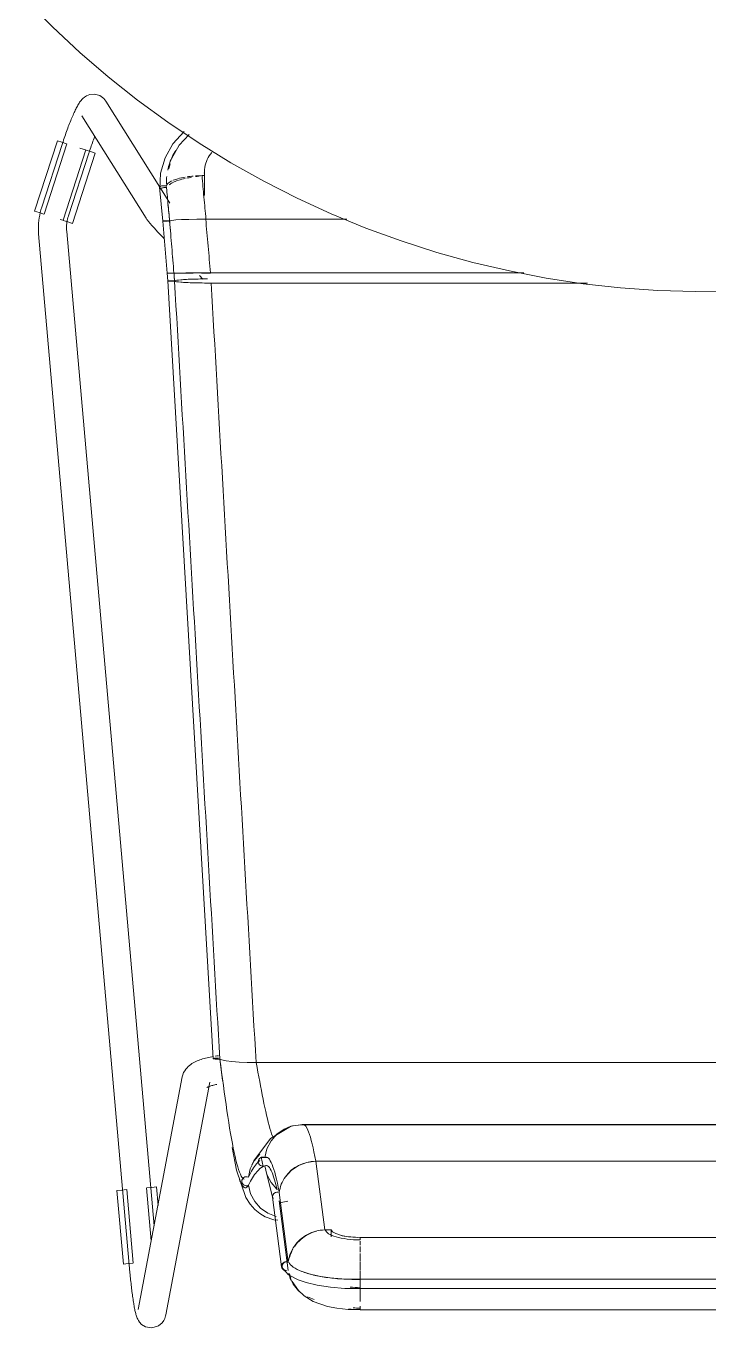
# Model space of a CAD drawing. Header units: millimetres. Extents: x 155927 to 326028, y -36033 to 97293.
# Drawn here: x 230014 to 230306, y 30517 to 31073 of the extents above; entities that cross this region are included whole.
import ezdxf

# ---------------------------------------------------------------- set-up
doc = ezdxf.new("R2010")
doc.units = ezdxf.units.MM
doc.header["$MEASUREMENT"] = 0
doc.layers.add('I-FURN', color=8, linetype='CONTINUOUS', lineweight=9)

msp = doc.modelspace()

# ---------------------------------------------------------------- linework, layer by layer
at = {"layer": 'I-FURN'}
for p, q in [((230014.46, 31083.92), (230025.71, 31072.54)), ((230025.71, 31072.54), (230037.41, 31061.63)), ((230037.41, 31061.63), (230049.53, 31051.19)), ((230049.53, 31051.19), (230062.06, 31041.25)), ((230037.33, 31040.33), (230037.07, 31039.94)), ((230037.6, 31040.72), (230037.33, 31040.33)), ((230037.92, 31041.12), (230037.6, 31040.72)), ((230038.29, 31041.55), (230037.92, 31041.12)), ((230038.75, 31042.01), (230038.29, 31041.55)), ((230039.38, 31042.53), (230038.75, 31042.01)), ((230040.29, 31043.1), (230039.38, 31042.53)), ((230041.67, 31043.62), (230040.29, 31043.1)), ((230043.65, 31043.79), (230041.67, 31043.62)), ((230045.87, 31043.2), (230043.65, 31043.79)), ((230047.61, 31041.98), (230045.87, 31043.2)), ((230047.61, 31041.98), (230048.5, 31040.86)), ((230071.53, 31004.09), (230048.5, 31040.86)), ((230062.06, 31041.25), (230074.98, 31031.81)), ((230034.5, 31034.87), (230034.26, 31034.31)), ((230034.74, 31035.41), (230034.5, 31034.87)), ((230034.98, 31035.94), (230034.74, 31035.41)), ((230035.21, 31036.45), (230034.98, 31035.94)), ((230035.44, 31036.94), (230035.21, 31036.45)), ((230035.68, 31037.42), (230035.44, 31036.94)), ((230035.9, 31037.87), (230035.68, 31037.42)), ((230036.13, 31038.31), (230035.9, 31037.87)), ((230036.36, 31038.74), (230036.13, 31038.31)), ((230036.59, 31039.15), (230036.36, 31038.74)), ((230036.83, 31039.55), (230036.59, 31039.15)), ((230037.07, 31039.94), (230036.83, 31039.55)), ((230032.25, 31029.26), (230032, 31028.57)), ((230032.5, 31029.94), (230032.25, 31029.26)), ((230032.76, 31030.6), (230032.5, 31029.94)), ((230033.01, 31031.26), (230032.76, 31030.6)), ((230033.26, 31031.9), (230033.01, 31031.26)), ((230033.51, 31032.52), (230033.26, 31031.9)), ((230033.76, 31033.13), (230033.51, 31032.52)), ((230034.01, 31033.73), (230033.76, 31033.13)), ((230034.26, 31034.31), (230034.01, 31033.73)), ((230038.33, 31034.49), (230065.64, 30990.9)), ((230074.98, 31031.81), (230088.27, 31022.9)), ((230018.13, 30993.88), (230027.82, 31023.89)), ((230027.82, 31023.89), (230029.77, 31023.26)), ((230030.48, 31024.27), (230030.23, 31023.53)), ((230030.73, 31025), (230030.48, 31024.27)), ((230030.98, 31025.73), (230030.73, 31025)), ((230031.23, 31026.45), (230030.98, 31025.73)), ((230031.49, 31027.16), (230031.23, 31026.45)), ((230031.74, 31027.87), (230031.49, 31027.16)), ((230032, 31028.57), (230031.74, 31027.87)), ((230042.99, 31023.7), (230042.75, 31023.04)), ((230043.23, 31024.34), (230042.99, 31023.7)), ((230043.46, 31024.98), (230043.23, 31024.34)), ((230043.69, 31025.6), (230043.46, 31024.98)), ((230077.13, 31022.67), (230081.88, 31027.82)), ((230079.82, 31022.09), (230084.08, 31026.56)), ((230029.84, 31022.33), (230021.13, 30995.52)), ((230022.17, 30992.58), (230031.86, 31022.58)), ((230029.77, 31023.26), (230031.74, 31022.62)), ((230029.99, 31022.79), (230029.84, 31022.33)), ((230030.23, 31023.53), (230029.99, 31022.79)), ((230039.93, 31019.98), (230030.24, 30989.97)), ((230032.54, 30991.81), (230041.25, 31018.63)), ((230034.28, 30988.67), (230043.97, 31018.67)), ((230039.83, 31020.01), (230037.35, 31020.81)), ((230040.05, 31019.94), (230042.02, 31019.3)), ((230041.36, 31018.95), (230041.25, 31018.63)), ((230041.59, 31019.65), (230041.36, 31018.95)), ((230041.82, 31020.34), (230041.59, 31019.65)), ((230042.05, 31021.02), (230041.82, 31020.34)), ((230042.02, 31019.3), (230043.97, 31018.67)), ((230042.28, 31021.7), (230042.05, 31021.02)), ((230042.52, 31022.37), (230042.28, 31021.7)), ((230042.75, 31023.04), (230042.52, 31022.37)), ((230073.75, 31016.66), (230077.13, 31022.67)), ((230076.45, 31016.26), (230079.82, 31022.09)), ((230088.27, 31022.9), (230101.9, 31014.52)), ((230071.87, 31010.14), (230073.75, 31016.66)), ((230101.9, 31014.52), (230115.86, 31006.7)), ((230071.58, 31003.23), (230071.87, 31010.14)), ((230089.54, 31009.02), (230090.58, 31009.02)), ((230090.53, 31010.26), (230090.53, 31000.51)), ((230071.46, 31004.13), (230072.88, 30989.63)), ((230075.8, 30997.27), (230071.77, 31003.72)), ((230115.86, 31006.7), (230130.12, 30999.45)), ((230130.12, 30999.45), (230144.66, 30992.76)), ((230020.08, 30993.25), (230018.13, 30993.88)), ((230020.07, 30991.08), (230019.92, 30989.95)), ((230020.27, 30992.21), (230020.07, 30991.08)), ((230022.05, 30992.62), (230020.08, 30993.25)), ((230020.51, 30993.32), (230020.27, 30992.21)), ((230020.8, 30994.43), (230020.51, 30993.32)), ((230021.13, 30995.52), (230020.8, 30994.43)), ((230030.14, 30990), (230028.98, 30990.38)), ((230032.04, 30989.86), (230032.18, 30990.51)), ((230032.18, 30990.51), (230032.34, 30991.15)), ((230032.34, 30991.15), (230032.53, 30991.79)), ((230032.53, 30991.79), (230032.54, 30991.81)), ((230065.64, 30990.9), (230065.85, 30990.58)), ((230065.85, 30990.58), (230066.03, 30990.32)), ((230066.03, 30990.32), (230066.21, 30990.09)), ((230083.94, 30990.37), (230080.84, 30990.25)), ((230080.84, 30990.25), (230083.87, 30990.36)), ((230083.94, 30990.37), (230087.38, 30990.44)), ((230087.37, 30990.44), (230083.94, 30990.37)), ((230091.23, 30990.47), (230087.47, 30990.44)), ((230087.47, 30990.44), (230091.11, 30990.47)), ((230151.35, 30990.47), (230091.23, 30990.47)), ((230091.23, 30990.47), (230151.35, 30990.47)), ((230144.66, 30992.76), (230159.45, 30986.67)), ((230019.75, 30987.67), (230019.73, 30986.53)), ((230019.73, 30986.53), (230019.76, 30985.39)), ((230019.81, 30988.81), (230019.75, 30987.67)), ((230019.76, 30985.39), (230019.84, 30984.25)), ((230019.92, 30989.95), (230019.81, 30988.81)), ((230032.33, 30989.3), (230030.36, 30989.93)), ((230031.73, 30986.57), (230031.74, 30987.23)), ((230031.75, 30985.91), (230031.73, 30986.57)), ((230031.74, 30987.23), (230031.77, 30987.9)), ((230031.79, 30985.25), (230031.75, 30985.91)), ((230031.77, 30987.9), (230031.84, 30988.55)), ((230069.09, 30560.75), (230031.8, 30985.25)), ((230031.84, 30988.55), (230031.92, 30989.21)), ((230031.92, 30989.21), (230032.04, 30989.86)), ((230034.28, 30988.67), (230032.33, 30989.3)), ((230066.21, 30990.09), (230066.38, 30989.87)), ((230066.38, 30989.87), (230066.56, 30989.65)), ((230066.56, 30989.65), (230066.75, 30989.42)), ((230066.75, 30989.42), (230066.95, 30989.18)), ((230066.95, 30989.18), (230067.17, 30988.92)), ((230067.17, 30988.92), (230067.4, 30988.66)), ((230067.4, 30988.66), (230067.64, 30988.38)), ((230067.64, 30988.38), (230067.9, 30988.08)), ((230067.9, 30988.08), (230068.17, 30987.77)), ((230068.17, 30987.77), (230068.46, 30987.45)), ((230068.46, 30987.45), (230068.76, 30987.11)), ((230068.76, 30987.11), (230069.07, 30986.76)), ((230069.07, 30986.76), (230069.4, 30986.4)), ((230069.4, 30986.4), (230069.75, 30986.02)), ((230069.75, 30986.02), (230070.1, 30985.63)), ((230070.1, 30985.63), (230070.47, 30985.23)), ((230070.47, 30985.23), (230070.85, 30984.82)), ((230070.85, 30984.82), (230071.24, 30984.39)), ((230072.95, 30989.66), (230072.88, 30989.64)), ((230072.88, 30989.63), (230072.95, 30989.61)), ((230072.89, 30989.64), (230072.96, 30989.66)), ((230072.89, 30989.63), (230074.71, 30967.43)), ((230072.95, 30989.61), (230072.89, 30989.63)), ((230073.14, 30989.69), (230072.95, 30989.66)), ((230072.95, 30989.61), (230073.14, 30989.59)), ((230073.14, 30989.59), (230072.95, 30989.61)), ((230073.44, 30989.71), (230073.14, 30989.69)), ((230073.14, 30989.59), (230073.43, 30989.56)), ((230073.43, 30989.56), (230073.14, 30989.59)), ((230073.15, 30989.69), (230073.44, 30989.71)), ((230073.43, 30989.56), (230073.81, 30989.55)), ((230073.81, 30989.55), (230073.43, 30989.56)), ((230073.82, 30989.72), (230073.44, 30989.71)), ((230073.44, 30989.71), (230073.83, 30989.72)), ((230073.81, 30989.55), (230074.26, 30989.54)), ((230074.26, 30989.54), (230073.81, 30989.55)), ((230074.27, 30989.73), (230073.82, 30989.72)), ((230073.83, 30989.72), (230074.28, 30989.73)), ((230074.26, 30989.54), (230074.75, 30989.53)), ((230074.76, 30989.53), (230074.26, 30989.54)), ((230074.77, 30989.74), (230074.27, 30989.73)), ((230074.28, 30989.73), (230074.77, 30989.74)), ((230075.26, 30989.74), (230074.77, 30989.74)), ((230074.77, 30989.74), (230075.27, 30989.74)), ((230075.25, 30989.53), (230075.72, 30989.54)), ((230075.72, 30989.54), (230075.25, 30989.53)), ((230075.73, 30989.73), (230075.26, 30989.74)), ((230075.27, 30989.74), (230075.74, 30989.73)), ((230076.63, 30989.92), (230075.73, 30989.73)), ((230075.74, 30989.73), (230076.62, 30989.92)), ((230076.62, 30989.92), (230078.34, 30990.1)), ((230078.36, 30990.1), (230076.63, 30989.92)), ((230078.36, 30990.1), (230080.8, 30990.25)), ((230080.84, 30990.25), (230078.36, 30990.1)), ((230159.45, 30986.67), (230174.47, 30981.17)), ((230019.84, 30984.25), (230019.84, 30984.2)), ((230019.84, 30984.2), (230058.79, 30540.88)), ((230071.24, 30984.39), (230071.65, 30983.96)), ((230071.65, 30983.96), (230072.06, 30983.51)), ((230072.06, 30983.51), (230072.48, 30983.06)), ((230072.48, 30983.06), (230072.91, 30982.6)), ((230072.91, 30982.6), (230073.35, 30982.12)), ((230174.47, 30981.17), (230189.71, 30976.28)), ((230189.71, 30976.28), (230205.12, 30972)), ((230205.12, 30972), (230220.7, 30968.34)), ((230220.7, 30968.34), (230236.41, 30965.31)), ((230074.78, 30967.44), (230074.71, 30967.43)), ((230074.71, 30967.43), (230074.78, 30967.43)), ((230074.72, 30967.43), (230074.78, 30967.44)), ((230074.98, 30964.08), (230074.72, 30967.43)), ((230074.78, 30967.43), (230074.72, 30967.43)), ((230074.97, 30967.44), (230075.26, 30967.44)), ((230075.26, 30967.44), (230074.97, 30967.44)), ((230075.06, 30964.1), (230074.99, 30964.08)), ((230074.99, 30964.08), (230094.27, 30632.17)), ((230074.99, 30964.08), (230075.05, 30964.05)), ((230075.05, 30964.05), (230075.24, 30964.02)), ((230075.25, 30964.13), (230075.06, 30964.1)), ((230075.24, 30964.02), (230075.53, 30964)), ((230075.54, 30964.15), (230075.25, 30964.13)), ((230075.26, 30967.44), (230075.64, 30967.44)), ((230075.64, 30967.44), (230075.26, 30967.44)), ((230075.26, 30967.43), (230075.65, 30967.43)), ((230075.65, 30967.43), (230075.27, 30967.43)), ((230075.53, 30964), (230075.92, 30963.98)), ((230075.92, 30964.17), (230075.54, 30964.15)), ((230075.64, 30967.44), (230076.1, 30967.44)), ((230076.09, 30967.44), (230075.64, 30967.44)), ((230076.1, 30967.43), (230075.65, 30967.43)), ((230075.65, 30967.43), (230076.1, 30967.43)), ((230076.37, 30964.18), (230075.92, 30964.17)), ((230075.92, 30963.98), (230076.37, 30963.97)), ((230076.58, 30967.44), (230076.09, 30967.44)), ((230076.1, 30967.44), (230076.59, 30967.44)), ((230076.59, 30967.43), (230076.1, 30967.43)), ((230076.1, 30967.43), (230076.59, 30967.43)), ((230076.86, 30964.19), (230076.37, 30964.18)), ((230076.37, 30963.97), (230076.86, 30963.96)), ((230077.08, 30967.44), (230076.58, 30967.44)), ((230076.59, 30967.44), (230077.08, 30967.44)), ((230077.09, 30967.43), (230076.59, 30967.43)), ((230076.59, 30967.43), (230077.09, 30967.43)), ((230077.36, 30964.18), (230076.86, 30964.19)), ((230076.86, 30963.96), (230077.35, 30963.97)), ((230077.08, 30967.44), (230077.55, 30967.44)), ((230077.55, 30967.44), (230077.08, 30967.44)), ((230077.56, 30967.43), (230077.09, 30967.43)), ((230077.09, 30967.43), (230077.56, 30967.43)), ((230077.35, 30963.97), (230077.82, 30963.98)), ((230077.83, 30964.17), (230077.36, 30964.18)), ((230077.55, 30967.44), (230078.44, 30967.46)), ((230078.44, 30967.46), (230077.55, 30967.44)), ((230077.82, 30963.98), (230078.71, 30963.77)), ((230078.73, 30964.39), (230077.83, 30964.17)), ((230078.44, 30967.46), (230080.18, 30967.47)), ((230080.18, 30967.47), (230078.44, 30967.46)), ((230078.45, 30967.41), (230080.2, 30967.4)), ((230080.21, 30967.4), (230078.46, 30967.41)), ((230078.71, 30963.77), (230080.46, 30963.57)), ((230080.48, 30964.58), (230078.73, 30964.39)), ((230082.69, 30967.48), (230080.18, 30967.47)), ((230080.19, 30967.47), (230082.69, 30967.48)), ((230080.2, 30967.4), (230082.7, 30967.39)), ((230082.71, 30967.39), (230080.21, 30967.4)), ((230080.46, 30963.57), (230082.96, 30963.41)), ((230082.98, 30964.74), (230080.48, 30964.58)), ((230082.69, 30967.48), (230085.82, 30967.49)), ((230085.82, 30967.49), (230082.69, 30967.48)), ((230082.7, 30967.39), (230085.83, 30967.38)), ((230085.83, 30967.38), (230082.71, 30967.39)), ((230082.96, 30963.41), (230086.09, 30963.29)), ((230086.1, 30964.86), (230082.98, 30964.74)), ((230085.82, 30967.49), (230089.39, 30967.5)), ((230089.39, 30967.5), (230085.82, 30967.49)), ((230086.09, 30963.29), (230089.66, 30963.21)), ((230089.65, 30964.94), (230086.1, 30964.86)), ((230088.48, 30966.35), (230089.95, 30964.82)), ((230089.38, 30967.37), (230093.16, 30967.37)), ((230089.39, 30967.5), (230093.18, 30967.5)), ((230093.18, 30967.5), (230089.39, 30967.5)), ((230093.16, 30967.37), (230089.39, 30967.37)), ((230091.9, 30964.96), (230089.65, 30964.94)), ((230089.66, 30963.21), (230093.44, 30963.18)), ((230093.18, 30967.5), (230226.92, 30967.5)), ((230226.92, 30967.5), (230093.18, 30967.5)), ((230093.44, 30963.18), (230254.01, 30963.18)), ((230254.01, 30963.18), (230093.44, 30963.18)), ((230236.41, 30965.31), (230252.22, 30962.9)), ((230252.22, 30962.9), (230268.12, 30961.13)), ((230268.12, 30961.13), (230284.08, 30960)), ((230284.08, 30960), (230300.07, 30959.51)), ((230300.07, 30959.51), (230316.07, 30959.66)), ((230083.66, 30628.8), (230084.19, 30629.25)), ((230084.19, 30629.25), (230084.72, 30629.65)), ((230084.72, 30629.65), (230085.26, 30630.01)), ((230085.26, 30630.01), (230085.8, 30630.33)), ((230085.8, 30630.33), (230086.33, 30630.62)), ((230086.33, 30630.62), (230086.88, 30630.89)), ((230086.88, 30630.89), (230087.44, 30631.15)), ((230087.44, 30631.15), (230088.01, 30631.38)), ((230088.01, 30631.38), (230088.6, 30631.6)), ((230088.6, 30631.6), (230089.19, 30631.81)), ((230089.19, 30631.81), (230089.79, 30632)), ((230089.79, 30632), (230090.41, 30632.18)), ((230090.41, 30632.18), (230091.04, 30632.36)), ((230091.04, 30632.36), (230091.68, 30632.52)), ((230091.68, 30632.52), (230092.34, 30632.67)), ((230092.34, 30632.67), (230093.01, 30632.81)), ((230093.01, 30632.81), (230093.69, 30632.95)), ((230093.69, 30632.95), (230094.38, 30633.07)), ((230094.27, 30632.17), (230094.34, 30632.22)), ((230094.35, 30632.11), (230094.27, 30632.17)), ((230094.34, 30632.22), (230094.28, 30632.17)), ((230094.28, 30632.17), (230094.35, 30632.11)), ((230094.52, 30632.27), (230094.34, 30632.22)), ((230094.34, 30632.22), (230094.52, 30632.27)), ((230094.35, 30632.11), (230094.54, 30632.06)), ((230094.54, 30632.06), (230094.35, 30632.11)), ((230094.81, 30632.31), (230094.52, 30632.27)), ((230094.52, 30632.27), (230094.81, 30632.31)), ((230094.54, 30632.06), (230094.84, 30632.02)), ((230094.84, 30632.02), (230094.54, 30632.06)), ((230095.19, 30632.35), (230094.81, 30632.31)), ((230094.81, 30632.31), (230095.19, 30632.35)), ((230094.84, 30632.02), (230095.23, 30631.99)), ((230095.22, 30631.99), (230094.84, 30632.02)), ((230095.08, 30633.19), (230095.8, 30633.3)), ((230095.64, 30632.37), (230095.19, 30632.35)), ((230095.19, 30632.35), (230095.64, 30632.37)), ((230095.68, 30631.96), (230095.22, 30631.99)), ((230095.23, 30631.99), (230095.68, 30631.96)), ((230096.14, 30632.38), (230095.64, 30632.37)), ((230095.64, 30632.37), (230096.13, 30632.38)), ((230095.68, 30631.96), (230096.17, 30631.96)), ((230096.17, 30631.96), (230095.68, 30631.96)), ((230095.8, 30633.3), (230096.53, 30633.4)), ((230096.13, 30632.38), (230096.63, 30632.38)), ((230096.63, 30632.38), (230096.14, 30632.38)), ((230096.17, 30631.96), (230096.67, 30631.96)), ((230096.67, 30631.96), (230096.17, 30631.96)), ((230096.67, 30631.96), (230097.14, 30631.98)), ((230097.14, 30631.98), (230096.67, 30631.96)), ((230098.04, 30631.58), (230097.14, 30631.98)), ((230097.14, 30631.98), (230098.04, 30631.58)), ((230099.78, 30631.21), (230098.04, 30631.58)), ((230098.04, 30631.58), (230099.79, 30631.21)), ((230102.25, 30630.9), (230099.79, 30631.21)), ((230099.79, 30631.21), (230102.29, 30630.9)), ((230105.34, 30630.66), (230102.28, 30630.9)), ((230102.29, 30630.9), (230105.39, 30630.66)), ((230108.86, 30630.51), (230105.39, 30630.66)), ((230105.39, 30630.66), (230108.92, 30630.51)), ((230112.61, 30630.45), (230108.92, 30630.51)), ((230108.92, 30630.51), (230112.69, 30630.45)), ((230496.09, 30630.45), (230112.61, 30630.45)), ((230112.69, 30630.45), (230496.09, 30630.45)), ((230081.08, 30624.32), (230062.27, 30525.03)), ((230081.08, 30624.32), (230081.34, 30625.31)), ((230081.34, 30625.31), (230081.71, 30626.2)), ((230081.71, 30626.2), (230082.14, 30626.99)), ((230082.14, 30626.99), (230082.63, 30627.68)), ((230082.63, 30627.68), (230083.14, 30628.28)), ((230083.14, 30628.28), (230083.66, 30628.8)), ((230074.06, 30522.79), (230092.87, 30622.09)), ((230091.65, 30619.86), (230091.68, 30619.87)), ((230091.68, 30619.87), (230091.75, 30619.91)), ((230091.75, 30619.91), (230091.84, 30619.96)), ((230091.84, 30619.96), (230091.99, 30620.04)), ((230091.99, 30620.04), (230092.19, 30620.12)), ((230092.19, 30620.12), (230092.42, 30620.22)), ((230092.42, 30620.22), (230092.69, 30620.32)), ((230092.69, 30620.32), (230092.99, 30620.43)), ((230092.99, 30620.43), (230093.33, 30620.53)), ((230093.33, 30620.53), (230093.69, 30620.64)), ((230093.69, 30620.64), (230094.09, 30620.75)), ((230094.09, 30620.75), (230094.51, 30620.86)), ((230094.51, 30620.86), (230094.95, 30620.96)), ((230094.95, 30620.96), (230095.42, 30621.06)), ((230095.42, 30621.06), (230095.92, 30621.16)), ((230127.35, 30603.23), (230118.7, 30598.12)), ((230124.64, 30602.11), (230121.5, 30599.94)), ((230121.51, 30599.93), (230124.64, 30602.1)), ((230127.5, 30603.3), (230124.32, 30601.93)), ((230124.64, 30602.1), (230128.21, 30603.47)), ((230128.21, 30603.47), (230124.64, 30602.11)), ((230132.54, 30604.1), (230127.5, 30603.3)), ((230132, 30603.95), (230128.21, 30603.47)), ((230128.21, 30603.47), (230132, 30603.94)), ((230132, 30603.95), (230476.78, 30603.95)), ((230476.78, 30603.95), (230132, 30603.95)), ((230171.45, 30604.1), (230132.54, 30604.1)), ((230476.25, 30604.1), (230171.45, 30604.1)), ((230118.7, 30598.12), (230111.71, 30588.58)), ((230118.99, 30597.07), (230117.24, 30593.67)), ((230117.25, 30593.67), (230119, 30597.06)), ((230121.5, 30599.94), (230118.99, 30597.07)), ((230119, 30597.06), (230121.51, 30599.93)), ((230102.38, 30594.25), (230104.29, 30584.59)), ((230114.17, 30591.34), (230111.76, 30588.5)), ((230111.77, 30588.5), (230114.17, 30591.34)), ((230117.24, 30593.67), (230116.35, 30589.96)), ((230109.34, 30581.56), (230110.13, 30585.18)), ((230110.12, 30585.18), (230109.34, 30581.57)), ((230111.76, 30588.5), (230110.12, 30585.18)), ((230110.13, 30585.18), (230111.77, 30588.5)), ((230111.71, 30588.58), (230110.82, 30586.83)), ((230113.51, 30588.2), (230113.58, 30588.69)), ((230113.57, 30588.69), (230113.51, 30588.2)), ((230113.58, 30587.71), (230113.51, 30588.2)), ((230113.51, 30588.2), (230113.57, 30587.71)), ((230113.76, 30589.15), (230113.57, 30588.69)), ((230113.57, 30587.71), (230113.76, 30587.25)), ((230113.58, 30588.69), (230113.77, 30589.15)), ((230113.77, 30587.25), (230113.58, 30587.71)), ((230114.06, 30589.56), (230113.76, 30589.15)), ((230113.76, 30587.25), (230114.06, 30586.85)), ((230113.77, 30589.15), (230114.06, 30589.56)), ((230114.06, 30586.85), (230113.77, 30587.25)), ((230114.06, 30589.56), (230114.44, 30589.87)), ((230114.44, 30589.87), (230114.06, 30589.56)), ((230114.44, 30586.53), (230114.06, 30586.85)), ((230114.06, 30586.85), (230114.44, 30586.53)), ((230114.44, 30589.87), (230114.89, 30590.07)), ((230114.89, 30590.07), (230114.44, 30589.87)), ((230114.89, 30586.33), (230114.44, 30586.53)), ((230114.44, 30586.53), (230114.89, 30586.33)), ((230117.42, 30589.97), (230114.54, 30589.92)), ((230114.84, 30590.06), (230115.67, 30586.17)), ((230115.38, 30590.16), (230114.89, 30590.07)), ((230114.89, 30590.07), (230115.38, 30590.15)), ((230115.38, 30586.25), (230114.89, 30586.33)), ((230114.89, 30586.33), (230115.38, 30586.25)), ((230115.88, 30590.12), (230115.38, 30590.16)), ((230115.38, 30590.15), (230115.88, 30590.12)), ((230115.88, 30586.29), (230115.38, 30586.25)), ((230115.38, 30586.25), (230115.88, 30586.29)), ((230115.88, 30590.12), (230116.35, 30589.95)), ((230116.35, 30589.96), (230115.88, 30590.12)), ((230116.35, 30586.45), (230115.88, 30586.29)), ((230115.88, 30586.29), (230116.35, 30586.45)), ((230116.35, 30586.45), (230117.24, 30582.74)), ((230116.71, 30584.6), (230116.38, 30586.47)), ((230130.72, 30586.55), (230127.61, 30584.48)), ((230134.27, 30587.87), (230130.72, 30586.55)), ((230138.04, 30588.35), (230134.27, 30587.87)), ((230141.9, 30559.07), (230138.04, 30588.35)), ((230138.04, 30588.35), (230470.75, 30588.35)), ((230470.75, 30588.35), (230138.04, 30588.35)), ((230104.29, 30584.59), (230108.28, 30572.87)), ((230106.57, 30580.27), (230106.51, 30579.78)), ((230106.51, 30579.78), (230106.59, 30579.3)), ((230106.52, 30579.78), (230106.58, 30580.27)), ((230106.59, 30579.3), (230106.52, 30579.78)), ((230106.76, 30580.73), (230106.57, 30580.27)), ((230106.58, 30580.27), (230106.76, 30580.73)), ((230106.79, 30578.85), (230106.59, 30579.3)), ((230106.59, 30579.3), (230106.78, 30578.84)), ((230106.76, 30580.73), (230107.05, 30581.13)), ((230107.04, 30581.13), (230106.76, 30580.73)), ((230107.42, 30581.45), (230107.04, 30581.13)), ((230107.05, 30581.13), (230107.43, 30581.45)), ((230107.87, 30581.66), (230107.42, 30581.45)), ((230107.43, 30581.45), (230107.88, 30581.65)), ((230108.36, 30581.75), (230107.87, 30581.66)), ((230107.88, 30581.65), (230108.37, 30581.75)), ((230108.86, 30581.72), (230108.36, 30581.75)), ((230108.37, 30581.75), (230108.87, 30581.72)), ((230109.34, 30581.57), (230108.86, 30581.72)), ((230108.87, 30581.72), (230109.34, 30581.56)), ((230119.67, 30572.99), (230116.71, 30584.6)), ((230117.24, 30582.74), (230119, 30579.34)), ((230119, 30579.34), (230121.5, 30576.47)), ((230127.61, 30584.48), (230125.12, 30581.74)), ((230053.22, 30575.9), (230055.26, 30576.08)), ((230055.98, 30544.49), (230053.22, 30575.9)), ((230055.26, 30576.08), (230057.32, 30576.26)), ((230060.21, 30544.86), (230057.45, 30576.27)), ((230065.9, 30577.01), (230067.88, 30554.41)), ((230066.02, 30577.02), (230068.08, 30577.2)), ((230068.08, 30577.2), (230070.13, 30577.38)), ((230070.82, 30569.49), (230070.13, 30577.38)), ((230106.78, 30578.84), (230107.08, 30578.45)), ((230107.09, 30578.45), (230106.79, 30578.85)), ((230107.08, 30578.45), (230107.47, 30578.14)), ((230107.47, 30578.14), (230107.09, 30578.45)), ((230107.93, 30577.95), (230107.47, 30578.14)), ((230107.47, 30578.14), (230107.93, 30577.95)), ((230108.42, 30577.87), (230107.93, 30577.95)), ((230107.93, 30577.95), (230108.42, 30577.87)), ((230108.92, 30577.92), (230108.42, 30577.87)), ((230108.42, 30577.87), (230108.92, 30577.91)), ((230109.39, 30578.08), (230108.92, 30577.92)), ((230108.92, 30577.91), (230109.39, 30578.08)), ((230109.39, 30578.08), (230110.29, 30574.45)), ((230110.29, 30574.45), (230112.03, 30571.13)), ((230119.71, 30573.77), (230119.64, 30573.3)), ((230119.9, 30574.21), (230119.71, 30573.77)), ((230120.2, 30574.59), (230119.9, 30574.21)), ((230120.58, 30574.89), (230120.2, 30574.59)), ((230121.03, 30575.09), (230120.58, 30574.89)), ((230121.52, 30575.16), (230121.03, 30575.09)), ((230122.02, 30575.13), (230121.52, 30575.16)), ((230122.52, 30575.21), (230122.49, 30574.97)), ((230126.33, 30545.27), (230122.49, 30574.97)), ((230108.28, 30572.87), (230110.09, 30570.05)), ((230110.09, 30570.05), (230112.08, 30567.81)), ((230112.03, 30571.13), (230114.51, 30568.3)), ((230114.51, 30568.3), (230117.6, 30566.13)), ((230119.64, 30573.3), (230119.71, 30572.83)), ((230119.66, 30573.07), (230123.51, 30543.29)), ((230119.71, 30572.83), (230119.9, 30572.39)), ((230122.51, 30571.42), (230126.35, 30541.73)), ((230122.63, 30570.64), (230126.12, 30571.33)), ((230112.08, 30567.81), (230114.25, 30566.03)), ((230114.25, 30566.03), (230116.52, 30564.69)), ((230116.52, 30564.69), (230120.12, 30563.39)), ((230117.6, 30566.13), (230121.11, 30564.73)), ((230120.12, 30563.39), (230121.9, 30563.16)), ((230144.61, 30559.14), (230141.9, 30559.07)), ((230144.61, 30559.14), (230144.61, 30556.13)), ((230145.25, 30558.28), (230144.61, 30559.14)), ((230146.6, 30557.49), (230145.25, 30558.28)), ((230148.59, 30556.82), (230146.6, 30557.49)), ((230151.08, 30556.31), (230148.59, 30556.82)), ((230153.93, 30555.99), (230151.08, 30556.31)), ((230156.97, 30555.88), (230153.93, 30555.99)), ((230451.82, 30555.88), (230156.97, 30555.88)), ((230156.97, 30555.82), (230451.82, 30555.82)), ((230156.97, 30552.56), (230156.97, 30554.29)), ((230156.97, 30549.51), (230156.97, 30551.97)), ((230126.2, 30542.92), (230125.63, 30547.31)), ((230156.97, 30547.36), (230156.97, 30548.98)), ((230156.97, 30547.37), (230156.97, 30545.88)), ((230058.02, 30544.66), (230055.98, 30544.49)), ((230060.08, 30544.85), (230058.02, 30544.66)), ((230058.8, 30540.72), (230058.79, 30540.88)), ((230058.87, 30539.97), (230058.8, 30540.72)), ((230126.42, 30539.89), (230123.87, 30542.79)), ((230132.3, 30541.25), (230135.73, 30540.15)), ((230156.97, 30541.96), (230156.97, 30545.51)), ((230156.97, 30541.76), (230156.97, 30537.95)), ((230156.97, 30537.95), (230156.97, 30541.76)), ((230058.94, 30539.22), (230058.87, 30539.97)), ((230059.01, 30538.47), (230058.94, 30539.22)), ((230059.09, 30537.73), (230059.01, 30538.47)), ((230059.16, 30536.99), (230059.09, 30537.73)), ((230059.24, 30536.25), (230059.16, 30536.99)), ((230059.32, 30535.53), (230059.24, 30536.25)), ((230059.4, 30534.81), (230059.32, 30535.53)), ((230059.49, 30534.1), (230059.4, 30534.81)), ((230130.54, 30537.71), (230126.42, 30539.89)), ((230128, 30537.1), (230127.9, 30537.3)), ((230130.67, 30533.2), (230128, 30537.1)), ((230133.99, 30536.54), (230130.54, 30537.71)), ((230138.68, 30535.44), (230133.99, 30536.54)), ((230135.73, 30540.15), (230140.17, 30539.18)), ((230144.3, 30534.6), (230138.68, 30535.44)), ((230140.17, 30539.18), (230144.18, 30538.59)), ((230144.18, 30538.59), (230150.74, 30538.06)), ((230150.74, 30538.06), (230156.97, 30537.98)), ((230451.82, 30537.98), (230156.97, 30537.98)), ((230156.97, 30534.02), (230156.97, 30537.97)), ((230156.97, 30537.97), (230156.97, 30537.87)), ((230156.97, 30537.87), (230156.97, 30537.65)), ((230156.97, 30537.65), (230156.97, 30537.31)), ((230156.97, 30537.31), (230156.97, 30536.9)), ((230156.97, 30536.9), (230156.97, 30536.42)), ((230156.97, 30536.42), (230156.97, 30535.92)), ((230156.97, 30535.92), (230156.97, 30535.43)), ((230156.97, 30535.43), (230156.97, 30534.98)), ((230156.97, 30534.98), (230156.97, 30534.59)), ((230059.57, 30533.4), (230059.49, 30534.1)), ((230059.66, 30532.71), (230059.57, 30533.4)), ((230059.74, 30532.04), (230059.66, 30532.71)), ((230059.83, 30531.37), (230059.74, 30532.04)), ((230059.92, 30530.73), (230059.83, 30531.37)), ((230060.01, 30530.09), (230059.92, 30530.73)), ((230060.1, 30529.47), (230060.01, 30530.09)), ((230060.19, 30528.87), (230060.1, 30529.47)), ((230133.15, 30530.91), (230130.67, 30533.2)), ((230137.03, 30528.52), (230133.15, 30530.91)), ((230150.42, 30534.11), (230144.3, 30534.6)), ((230156.97, 30534.02), (230150.42, 30534.11)), ((230156.97, 30534.59), (230156.97, 30534.28)), ((230156.97, 30534.28), (230156.97, 30534.09)), ((230156.97, 30534.26), (230156.97, 30531.24)), ((230156.97, 30531.25), (230156.97, 30534.26)), ((230156.97, 30534.09), (230156.97, 30534.02)), ((230156.97, 30534.02), (230451.82, 30534.02)), ((230156.97, 30528.5), (230156.97, 30531.08)), ((230060.28, 30528.28), (230060.19, 30528.87)), ((230060.38, 30527.71), (230060.28, 30528.28)), ((230060.47, 30527.16), (230060.38, 30527.71)), ((230060.56, 30526.63), (230060.47, 30527.16)), ((230060.66, 30526.12), (230060.56, 30526.63)), ((230060.75, 30525.62), (230060.66, 30526.12)), ((230060.85, 30525.14), (230060.75, 30525.62)), ((230060.94, 30524.68), (230060.85, 30525.14)), ((230061.04, 30524.24), (230060.94, 30524.68)), ((230061.14, 30523.81), (230061.04, 30524.24)), ((230061.25, 30523.4), (230061.14, 30523.81)), ((230143.08, 30526.39), (230137.03, 30528.52)), ((230147.11, 30525.6), (230143.08, 30526.39)), ((230151.94, 30525.09), (230147.11, 30525.6)), ((230156.97, 30524.98), (230151.94, 30525.09)), ((230156.97, 30525), (230156.97, 30526.47)), ((230156.97, 30525.15), (230156.97, 30524.98)), ((230156.97, 30524.98), (230451.82, 30524.98)), ((230061.35, 30523), (230061.25, 30523.4)), ((230061.47, 30522.6), (230061.35, 30523)), ((230061.59, 30522.21), (230061.47, 30522.6)), ((230061.74, 30521.8), (230061.59, 30522.21)), ((230061.9, 30521.37), (230061.74, 30521.8)), ((230062.12, 30520.9), (230061.9, 30521.37)), ((230062.42, 30520.34), (230062.12, 30520.9)), ((230062.9, 30519.64), (230062.42, 30520.34)), ((230063.76, 30518.73), (230062.9, 30519.64)), ((230065.41, 30517.69), (230063.76, 30518.73)), ((230070.92, 30518.04), (230068.17, 30517.2)), ((230070.92, 30518.04), (230072.5, 30519.36)), ((230072.5, 30519.36), (230073.25, 30520.44)), ((230073.25, 30520.44), (230073.62, 30521.24)), ((230073.62, 30521.24), (230073.84, 30521.86)), ((230073.84, 30521.86), (230073.97, 30522.38)), ((230073.97, 30522.38), (230074.06, 30522.79)), ((230068.17, 30517.2), (230065.41, 30517.69))]:
    msp.add_line(p, q, dxfattribs=at)
for centre, major_axis, ratio, start_param, end_param in [((230138.17, 30573.28), (-15.78, 0), 0.955139, 4.720632, 5.68731), ((230138.17, 30573.28), (-15.78, 0), 0.955139, 5.687432, 5.928979), ((230121.61, 30573.3), (-1.96, 0), 0.955139, 4.501447, 6.790779), ((230138.17, 30573.28), (-15.78, 0), 0.955139, 5.929149, 6.170649), ((230156.97, 30540.73), (0, -15.75), 0.000004, 3.431839, 3.614078), ((230156.97, 30529.26), (-12.4, 0), 0.287441, 1.332781, 1.570796)]:
    msp.add_ellipse(centre, major_axis=major_axis, ratio=ratio, start_param=start_param, end_param=end_param, dxfattribs=at)
for points, knots in [([(230074.9, 31011.37), (230075.34, 31013.45), (230076.32, 31016.4), (230077.88, 31019.07), (230078.41, 31019.87)], [-0.8210019, -0.8210019, -0.8210019, -0.8210019, -0.6666667, -0.5975811, -0.5975811, -0.5975811, -0.5975811]), ([(230090.58, 31009.02), (230090.37, 31011.4), (230091, 31015.01), (230092.93, 31018), (230093.69, 31018.91)], [0, 0, 0, 0, 0.3333333, 0.5, 0.5, 0.5, 0.5]), ([(230077.3, 31007.05), (230077.89, 31007.3), (230079.38, 31007.82), (230081.24, 31008.22), (230082.33, 31008.42)], [0.3682191, 0.3682191, 0.3682191, 0.3682191, 0.5, 0.6666667, 0.6666667, 0.6666667, 0.6666667]), ([(230071.51, 31004.28), (230071.53, 31004.3), (230071.57, 31004.35), (230071.68, 31004.42), (230071.87, 31004.52), (230072.19, 31004.62), (230072.59, 31004.7), (230072.94, 31004.73), (230073.32, 31004.75), (230073.76, 31004.74), (230074.12, 31004.71), (230074.3, 31004.68)], [0.5555556, 0.5555556, 0.5555556, 0.5555556, 0.5833333, 0.6180556, 0.6527778, 0.7222222, 0.7916667, 0.8263889, 0.8611111, 0.9305556, 1, 1, 1, 1]), ([(230074.4, 31003.95), (230074.18, 31003.96), (230073.69, 31003.95), (230072.94, 31003.87), (230072.27, 31003.72), (230071.84, 31003.54), (230071.69, 31003.42), (230071.65, 31003.38)], [-1, -1, -1, -1, -0.90625, -0.8125, -0.71875, -0.625, -0.5625, -0.5625, -0.5625, -0.5625]), ([(230074.98, 30964.08), (230074.98, 30964.09), (230075.12, 30964.12), (230075.52, 30964.15), (230075.91, 30964.17), (230076.36, 30964.18), (230076.86, 30964.19), (230077.36, 30964.19), (230077.68, 30964.18), (230077.83, 30964.18)], [-0.5, -0.5, -0.5, -0.5, -0.375, -0.3125, -0.25, -0.1875, -0.125, -0.0625, 0, 0, 0, 0]), ([(230077.82, 30963.98), (230077.6, 30963.97), (230077.11, 30963.96), (230076.47, 30963.97), (230076.01, 30963.98), (230075.6, 30963.99), (230075.15, 30964.02), (230074.98, 30964.06), (230074.98, 30964.08)], [-1, -1, -1, -1, -0.90625, -0.8125, -0.765625, -0.71875, -0.625, -0.501507, -0.501507, -0.501507, -0.501507]), ([(230093.44, 30963.18), (230092.17, 30963.18), (230089.62, 30963.2), (230086.01, 30963.28), (230082.85, 30963.4), (230079.49, 30963.62), (230078.1, 30963.83), (230077.82, 30963.98)], [-1, -1, -1, -1, -0.833333, -0.666667, -0.5, -0.333333, 0, 0, 0, 0]), ([(230077.83, 30964.18), (230078.12, 30964.32), (230079.51, 30964.53), (230082.86, 30964.75), (230086.02, 30964.87), (230089.13, 30964.94), (230091.14, 30964.96), (230091.9, 30964.96)], [-1, -1, -1, -1, -0.6666667, -0.5, -0.3333333, -0.1666667, -0.0664381, -0.0664381, -0.0664381, -0.0664381]), ([(230097.14, 30631.98), (230098.16, 30624.43), (230100.19, 30609.21), (230103.24, 30590.78), (230105.68, 30582.48), (230107.1, 30580.88), (230107.51, 30580.68)], [0, 0, 0, 0, 0.25, 0.5, 0.75, 0.8499412, 0.8499412, 0.8499412, 0.8499412]), ([(230119.99, 30598.18), (230119.5, 30599.32), (230118.04, 30603.57), (230115.61, 30614.28), (230113.67, 30625.06), (230112.69, 30630.45)], [0.375, 0.375, 0.375, 0.375, 0.5, 0.75, 1, 1, 1, 1]), ([(230138.04, 30588.35), (230137.03, 30594.08), (230135.2, 30601.72), (230133.37, 30604.1), (230132.54, 30604.1)], [0, 0, 0, 0, 0.5, 0.9107154, 0.9107154, 0.9107154, 0.9107154]), ([(230116.35, 30589.95), (230117.37, 30590.5), (230119.4, 30588.55), (230121.43, 30580.63), (230122.43, 30575.29)], [0, 0, 0, 0, 0.5, 0.9902448, 0.9902448, 0.9902448, 0.9902448]), ([(230109.34, 30581.56), (230110.51, 30583.97), (230112.13, 30586.63), (230113.76, 30588.3), (230114.22, 30588.7)], [0, 0, 0, 0, 0.5, 0.696307, 0.696307, 0.696307, 0.696307]), ([(230109.39, 30578.08), (230110.55, 30580.48), (230112.64, 30583.91), (230114.74, 30585.7), (230115.67, 30586.17)], [0, 0, 0, 0, 0.5, 0.9025379, 0.9025379, 0.9025379, 0.9025379]), ([(230116.35, 30586.45), (230117.37, 30587), (230119.11, 30585.34), (230120.85, 30579.33), (230121.56, 30576.14)], [0, 0, 0, 0, 0.5, 0.8494388, 0.8494388, 0.8494388, 0.8494388]), ([(230105.54, 30580.5), (230105.8, 30579.78), (230107.08, 30576.76), (230108.37, 30576.52), (230109.39, 30578.08)], [0.6866019, 0.6866019, 0.6866019, 0.6866019, 0.75, 1, 1, 1, 1]), ([(230129.17, 30552.15), (230130.6, 30554.2), (230133.54, 30556.71), (230137.12, 30558.28), (230138.36, 30558.52)], [-0.6666667, -0.6666667, -0.6666667, -0.6666667, -0.3333333, -0.1666667, -0.1666667, -0.1666667, -0.1666667]), ([(230126.33, 30545.27), (230126.19, 30545.33), (230125.98, 30545.4), (230125.69, 30545.44), (230125.41, 30545.46), (230125.11, 30545.42), (230124.82, 30545.34), (230124.55, 30545.23), (230124.24, 30545.03), (230123.92, 30544.72), (230123.68, 30544.35), (230123.55, 30544), (230123.5, 30543.68), (230123.5, 30543.41), (230123.53, 30543.15), (230123.6, 30542.9), (230123.72, 30542.65), (230123.91, 30542.35), (230124.23, 30542.04), (230124.63, 30541.83), (230124.98, 30541.73), (230125.24, 30541.69), (230125.41, 30541.69), (230125.48, 30541.69)], [0, 0, 0, 0, 0.0555556, 0.0833333, 0.1111111, 0.1666667, 0.1944444, 0.2222222, 0.2777778, 0.3333333, 0.3888889, 0.4444444, 0.4791667, 0.5138889, 0.5486111, 0.5833333, 0.6180556, 0.6527778, 0.7222222, 0.7916667, 0.8263889, 0.8611111, 0.8888889, 0.8888889, 0.8888889, 0.8888889]), ([(230125.57, 30541.7), (230125.41, 30541.71), (230125.12, 30541.75), (230124.73, 30541.89), (230124.32, 30542.15), (230123.86, 30542.67), (230123.61, 30543.53), (230123.84, 30544.32), (230124.24, 30544.85), (230124.62, 30545.17), (230124.92, 30545.31), (230125.08, 30545.36)], [-0.875, -0.875, -0.875, -0.875, -0.8125, -0.765625, -0.71875, -0.625, -0.5, -0.375, -0.3125, -0.25, -0.1875, -0.1875, -0.1875, -0.1875]), ([(230126.54, 30540.61), (230126.71, 30539.85), (230127.27, 30537.94), (230128.83, 30535.08), (230130.84, 30532.9), (230132.22, 30531.89), (230132.62, 30531.62)], [0.0592823, 0.0592823, 0.0592823, 0.0592823, 0.1666667, 0.3333333, 0.5, 0.565028, 0.565028, 0.565028, 0.565028])]:
    msp.add_open_spline(points, degree=3, knots=knots, dxfattribs=at)
for points in [[(230075.97, 31014.08), (230075.7, 31013.37), (230075.52, 31012.65), (230075.39, 31011.91)], [(230074.33, 31006.22), (230074.34, 31007.04), (230074.39, 31007.87), (230074.47, 31008.69)], [(230074.45, 31007.46), (230074.39, 31006.81), (230074.38, 31006.16), (230074.38, 31005.51)], [(230082.35, 31007.8), (230081.42, 31007.59), (230080.48, 31007.36), (230079.63, 31007.11)], [(230085, 31008.34), (230084.32, 31008.22), (230083.67, 31008.09), (230083.01, 31007.95)], [(230083.18, 31008.55), (230084.03, 31008.67), (230084.9, 31008.79), (230085.82, 31008.85)], [(230088.12, 31008.78), (230087.65, 31008.73), (230087.18, 31008.67), (230086.71, 31008.6)], [(230086.74, 31008.92), (230087.65, 31008.98), (230088.58, 31009.01), (230089.54, 31009.02)], [(230089.54, 31009.02), (230089.79, 31005.99), (230090.34, 30999.85), (230090.93, 30993.6), (230091.23, 30990.47)], [(230090.58, 31009.02), (230090.54, 31009.52), (230090.52, 31010.03), (230090.53, 31010.54)], [(230074.3, 31004.68), (230074.44, 31005.08), (230075.01, 31005.83), (230076.15, 31006.53), (230076.85, 31006.85)], [(230074.3, 31004.68), (230074.54, 31002.24), (230075.02, 30997.29), (230075.5, 30992.25), (230075.73, 30989.73)], [(230076.88, 31005.99), (230076.25, 31005.68), (230075.85, 31005.36), (230075.52, 31005.04)], [(230079.3, 31006.96), (230078.49, 31006.69), (230077.69, 31006.41), (230077.13, 31006.11)], [(230075.02, 30996.63), (230075.25, 30994.28), (230075.49, 30991.92), (230075.72, 30989.54)], [(230092.15, 30978.99), (230091.8, 30982.82), (230091.46, 30986.64), (230091.11, 30990.47)], [(230076.63, 30978.59), (230076.33, 30982.25), (230076.03, 30985.9), (230075.72, 30989.54)], [(230077.55, 30967.44), (230077.25, 30971.16), (230076.64, 30978.6), (230076.04, 30986.02), (230075.74, 30989.73)], [(230077.03, 30973.75), (230077, 30974.16), (230076.97, 30974.57), (230076.93, 30974.98)], [(230093.18, 30967.5), (230092.83, 30971.33), (230092.49, 30975.16), (230092.15, 30978.99)], [(230077.55, 30967.44), (230077.6, 30966.86), (230077.69, 30965.71), (230077.78, 30964.55), (230077.82, 30963.98)], [(230077.56, 30967.43), (230077.6, 30966.89), (230077.69, 30965.8), (230077.78, 30964.72), (230077.83, 30964.18)], [(230097.14, 30631.98), (230093.92, 30687.21), (230087.48, 30797.81), (230081.04, 30908.57), (230077.82, 30963.98)], [(230103.03, 30796.69), (230099.83, 30852.15), (230096.64, 30907.66), (230093.44, 30963.18)], [(230112.61, 30630.45), (230109.42, 30685.81), (230106.22, 30741.23), (230103.03, 30796.69)], [(230097.16, 30631.97), (230097.54, 30628.91), (230097.93, 30625.81), (230098.32, 30622.76)], [(230132.54, 30604.1), (230132.36, 30604.1), (230132.18, 30604.05), (230132, 30603.94)], [(230141.9, 30559.07), (230140.6, 30559.03), (230138.1, 30558.67), (230134.5, 30557.26), (230131.35, 30555.07), (230128.83, 30552.23), (230127.06, 30548.89), (230126.48, 30546.51), (230126.33, 30545.27)], [(230156.97, 30554.76), (230153.18, 30554.81), (230145.78, 30555.78), (230142.4, 30557.95), (230142.14, 30559.06)], [(230148.59, 30556.77), (230150.61, 30556.23), (230153.29, 30555.95), (230156.03, 30555.85)], [(230126.93, 30547.34), (230127.25, 30548.53), (230127.7, 30549.7), (230128.31, 30550.8)], [(230125.57, 30545.45), (230125.74, 30545.46), (230125.91, 30545.46), (230126.07, 30545.43)], [(230156.97, 30537.95), (230154.62, 30537.91), (230149.97, 30537.98), (230143.11, 30538.61), (230136.97, 30539.72), (230131.9, 30541.25), (230128.2, 30543.15), (230126.89, 30544.55), (230126.54, 30545.28)], [(230127.42, 30538.39), (230127.17, 30539.02), (230127.02, 30539.67), (230126.88, 30540.33)], [(230134.58, 30530.46), (230135.47, 30530.03), (230136.39, 30529.63), (230137.36, 30529.39)], [(230156.97, 30534.55), (230155.54, 30534.53), (230154.12, 30534.53), (230152.7, 30534.57)], [(230156.97, 30525.07), (230155.25, 30525.06), (230153.58, 30525.14), (230152, 30525.29)]]:
    msp.add_open_spline(points, degree=3, dxfattribs=at)

doc.saveas('drawing.dxf')
